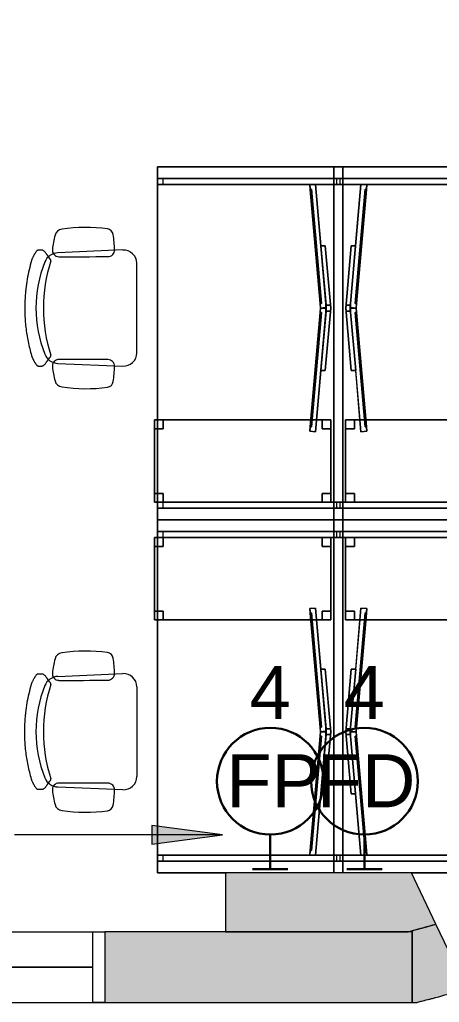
# Model space of a CAD drawing. Header units: inches. Extents: x 0 to 1536, y 72 to 1354.
# Drawn here: x 1355.5 to 1426.8, y 72 to 239 of the extents above; entities that cross this region are included whole.
import ezdxf

# ---------------------------------------------------------------- set-up
doc = ezdxf.new("R2010")
doc.units = ezdxf.units.IN
doc.header["$MEASUREMENT"] = 0
for name, color, linetype, lineweight in [('1600 K ST 6th Floor-Clean-REVISED_dwg', 8, 'Continuous', 9), ('A-ANNO-KEYN', 231, 'Continuous', 9), ('A-ANNO-NOTE', 131, 'Continuous', 9), ('A-COLS', 52, 'Continuous', 13), ('A-Glaz-Exst', 7, 'Continuous', 9), ('A-WALL', 113, 'Continuous', 13), ('A-Wall-Exst', 7, 'Continuous', 9), ('A-WALL-PATT', 111, 'Continuous', 13), ('I-FURN', 30, 'Continuous', 9)]:
    doc.layers.add(name, color=color, linetype=linetype, lineweight=lineweight)
doc.styles.add('Swis721 Lt BT_2', font='swissl.ttf', dxfattribs={"height": 9})

# ---------------------------------------------------------------- blocks, each defined once
blk = doc.blocks.new('perimeter columns - perimeter columns-7228800-Level XX  POWER _ SIGNAL')
at = {"layer": 'A-COLS', "lineweight": 9}
h = blk.add_hatch(color=7, dxfattribs=at)
h.paths.add_polyline_path([(12, 84), (59, 84), (59, 94), (12, 94)], flags=0)
h.paths.add_polyline_path([(115, 84), (173, 84), (173, 94), (115, 94)], flags=0)
h.paths.add_polyline_path([(229, 84), (287, 84), (287, 94), (229, 94)], flags=0)
h.paths.add_polyline_path([(401, 84), (401, 94), (343, 94), (343, 84)], flags=0)
h.paths.add_polyline_path([(457, 84), (515, 84), (515, 94), (457, 94)], flags=0)
h.paths.add_polyline_path([(1184.95, 84), (1184.95, 94), (1159.95, 94), (1159.95, 84), (1179.07, 84)], flags=0)
h.paths.add_polyline_path([(1056.95, 84), (1079.95, 84), (1079.95, 94), (1056.95, 94)], flags=0)
h.paths.add_polyline_path([(1305.95, 84), (1305.95, 94), (1287.95, 94), (1287.95, 84), (1303.33, 84)], flags=0)
h.paths.add_polyline_path([(571, 84), (629, 84), (629, 94), (571, 94)], flags=0)
h.paths.add_polyline_path([(1390.51, 84), (1421.51, 84), (1426.24, 85.3), (1422.09, 94), (1390.51, 94)], flags=0)
h.paths.add_polyline_path([(953.33, 84), (953.95, 84), (953.95, 94), (931.95, 94), (931.95, 84), (941.03, 84)], flags=0)
h.paths.add_polyline_path([(685, 84), (743.95, 84), (743.95, 94), (685, 94), (685, 90.18)], flags=0)
h.paths.add_polyline_path([(838.95, 84), (838.95, 94), (819.95, 94), (819.95, 84), (832.82, 84)], flags=0)
h.paths.add_polyline_path([(1523.01, 178.61), (1524.2, 182.34), (1524.2, 206.47), (1515.95, 206.47), (1515.95, 182.29), (1519.44, 180.47)], flags=0)
h.paths.add_polyline_path([(1515.95, 318.22), (1524.2, 318.22), (1524.2, 348.22), (1515.95, 348.22), (1515.95, 345.4)], flags=0)
h.paths.add_polyline_path([(1524.2, 436.04), (1524.2, 456.04), (1515.95, 456.04), (1515.95, 436.04)], flags=0)
h.paths.add_polyline_path([(1524.2, 551.04), (1524.2, 569.54), (1515.95, 569.54), (1515.95, 551.04)], flags=0)
h.paths.add_polyline_path([(1524.2, 680.5), (1524.2, 704.5), (1515.95, 704.5), (1515.95, 680.5)], flags=0)
h.paths.add_polyline_path([(562.49, 696.5), (574.9, 696.5), (574.9, 704.5), (560.9, 704.5), (560.9, 769.75), (547.9, 769.75), (547.9, 696.5), (560.9, 696.5)], flags=0)
h.paths.add_polyline_path([(1287.27, 696.5), (1301.45, 696.5), (1301.45, 704.5), (1270.45, 704.5), (1270.45, 696.5), (1274.69, 696.5)], flags=0)
h.paths.add_polyline_path([(932.2, 696.5), (952.2, 696.5), (952.2, 704.5), (932.2, 704.5), (932.2, 698.78)], flags=0)
h.paths.add_polyline_path([(832.82, 696.5), (833.7, 696.5), (833.7, 704.5), (815.2, 704.5), (815.2, 696.5), (823.75, 696.5)], flags=0)
h.paths.add_polyline_path([(1410.45, 696.5), (1410.45, 704.5), (1385.45, 704.5), (1385.45, 696.5), (1410.4, 696.5)], flags=0)
h.paths.add_polyline_path([(739.8, 696.5), (739.8, 704.5), (722.81, 704.5), (722.81, 696.5)], flags=0)
h.paths.add_polyline_path([(1182.95, 696.5), (1182.95, 704.5), (1159.7, 704.5), (1159.7, 696.5), (1179.83, 696.5)], flags=0)
h.paths.add_polyline_path([(1075.7, 696.5), (1075.7, 704.5), (1049.7, 704.5), (1049.7, 696.5)], flags=0)
at = {"layer": 'A-COLS', "color": 8, "lineweight": 20}
for p, q in [((1422.09, 94), (1390.51, 94)), ((1390.51, 94), (1390.51, 84)), ((1426.24, 85.3), (1422.09, 94)), ((1390.51, 84), (1421.51, 84))]:
    blk.add_line(p, q, dxfattribs=at)
blk.add_arc((1385.34, 224.55), 145.13, 284.4307, 286.3662, dxfattribs=at)
blk = doc.blocks.new('WORKSTATION_DESK - WORKSTATION_DESK-V30-Level XX  POWER _ SIGNAL')
at = {"layer": 'I-FURN'}
for p, q in [((24, 12), (-36, 12)), ((-36, 12), (-36, 10.5)), ((-36, 10.5), (-36, 12)), ((-36, 12), (24, 12)), ((24, 12), (-36, 12)), ((-36, 12), (-36, 10.5)), ((-36, 10.5), (-36, 12)), ((-36, 12), (24, 12)), ((-34, 12), (-34, 11)), ((-34, 10.5), (-34, 12)), ((-34, 12), (-33, 12)), ((-33, 12), (-34, 12)), ((-33, 12), (-33, 10.5)), ((-33, 11), (-33, 12)), ((21, 12), (21, 11)), ((21, 10.5), (21, 12)), ((21, 12), (22, 12)), ((22, 12), (21, 12)), ((22, 12), (22, 10.5)), ((22, 11), (22, 12)), ((24, 12), (24, 10.5)), ((-36, 10.5), (24, 10.5)), ((24, 10.5), (-36, 10.5)), ((-36, 10.5), (-36, -19.5)), ((-36, -19.5), (-36, 10.5)), ((-34, 11), (-34, 10.5)), ((-33, 11), (-34, 11)), ((-33, 11), (-34, 11)), ((-34, 10.5), (-34, -18.5)), ((-34, -19.5), (-34, 10.5)), ((-33, 10.5), (-33, 11)), ((-33, 10.5), (-33, -19.5)), ((-33, -18.5), (-33, 10.5)), ((21, 11), (21, 10.5)), ((22, 11), (21, 11)), ((22, 11), (21, 11)), ((21, 10.5), (21, 7.39)), ((21, 7.39), (21, 10.5)), ((22, 10.5), (22, 11)), ((22, 10.5), (22, -19.5)), ((22, -18.5), (22, 10.5)), ((24, 10.5), (24, -7.89)), ((-31.5, 10), (-33, 10)), ((-33, 10), (-33, 8.5)), ((-33, 8.5), (-33, 10)), ((-33, 10), (-31.5, 10)), ((-19, 10), (-33, 10)), ((-33, 10), (-33, -19.5)), ((-33, -19.5), (-33, 10)), ((-33, 10), (-19, 10)), ((-33, 8.5), (-31.5, 8.5)), ((-31.5, 8.5), (-33, 8.5)), ((-31.5, 8.5), (-31.5, 10)), ((-31.5, 10), (-31.5, 8.5)), ((-0.09, 9.22), (-21.01, 7.39)), ((-19, 10), (-20.5, 10)), ((-20.5, 10), (-20.5, 8.5)), ((-20.5, 8.5), (-20.5, 10)), ((-20.5, 10), (-19, 10)), ((-20.5, 8.5), (-19, 8.5)), ((-19, 8.5), (-20.5, 8.5)), ((-20.19, 6.7), (-0.77, 8.4)), ((-0.77, 8.4), (-20.19, 6.7)), ((-19, 8.5), (-19, 10)), ((-19, 10), (-19, 8.5)), ((-19, 7.56), (-19, 10)), ((-19, 10), (-19, 7.56)), ((0, 9.98), (-10.61, 9.05)), ((-10.61, 9.05), (0, 9.98)), ((-10.61, 8.29), (-0.09, 9.22)), ((-0.09, 9.22), (-10.61, 8.29)), ((-10.61, 8.29), (-0.5, 9.18)), ((-10.61, 9.05), (-10.61, 8.29)), ((-10.61, 8.29), (-10.61, 9.05)), ((-0.75, 8.15), (-0.77, 8.4)), ((-0.75, 8.15), (-0.77, 8.4)), ((0, 9.98), (-0.5, 9.93)), ((-0.5, 9.93), (0, 9.98)), ((-0.5, 9.93), (-0.5, 9.21)), ((-0.5, 9.21), (-0.5, 9.93)), ((-0.5, 9.16), (-0.08, 9.16)), ((-0.08, 9.16), (-0.5, 9.16)), ((-0.49, 9.18), (-0.09, 9.22)), ((0, 8.22), (-0.09, 9.22)), ((-0.09, 9.22), (-0.08, 9.16)), ((-0.09, 9.22), (0.09, 9.22)), ((0.09, 9.22), (-0.09, 9.22)), ((-0.08, 9.16), (0, 8.22)), ((-0.08, 9.16), (0.08, 9.16)), ((0.08, 9.16), (-0.08, 9.16)), ((0.5, 9.93), (0, 9.98)), ((0, 9.98), (0.5, 9.93)), ((10.55, 9.05), (0, 9.98)), ((0, 9.98), (10.55, 9.05)), ((0.09, 9.22), (0, 8.22)), ((0, 8.22), (0.08, 9.16)), ((0.08, 9.16), (0.09, 9.22)), ((0.08, 9.16), (0.5, 9.16)), ((0.5, 9.16), (0.08, 9.16)), ((21.01, 7.39), (0.09, 9.22)), ((0.09, 9.22), (0.49, 9.18)), ((0.09, 9.22), (10.55, 8.3)), ((10.55, 8.3), (0.09, 9.22)), ((0.5, 9.21), (0.5, 9.93)), ((0.5, 9.93), (0.5, 9.21)), ((0.5, 9.18), (10.55, 8.3)), ((0.77, 8.4), (0.75, 8.15)), ((0.75, 8.15), (0.77, 8.4)), ((0.77, 8.4), (20.19, 6.7)), ((20.19, 6.7), (0.77, 8.4)), ((10.55, 8.3), (10.55, 9.05)), ((10.55, 9.05), (10.55, 8.3)), ((-21.01, 7.39), (-10.61, 8.29)), ((-21.01, 7.39), (-20.92, 6.39)), ((-20.92, 6.39), (-21.01, 7.39)), ((-20.92, 6.39), (0, 8.22)), ((-20.19, 6.7), (-20.17, 6.45)), ((-20.17, 6.45), (-20.19, 6.7)), ((-0.75, 8.15), (-20.17, 6.45)), ((-20.17, 6.45), (-0.75, 8.15)), ((-0.75, 8.15), (-20.17, 6.45)), ((-19, 6.81), (-19, 7.56)), ((-19, 7.56), (-19, 6.81)), ((-19, 6.56), (-19, 6.81)), ((-19, 6.81), (-19, 6.56)), ((0, 8.22), (-0.75, 8.15)), ((0, 8.22), (20.92, 6.39)), ((0.75, 8.15), (0, 8.22)), ((20.17, 6.45), (0.75, 8.15)), ((0.75, 8.15), (20.17, 6.45)), ((20.17, 6.45), (0.75, 8.15)), ((10.55, 8.3), (21.01, 7.39)), ((20.17, 6.45), (20.19, 6.7)), ((20.17, 6.45), (20.19, 6.7)), ((20.92, 6.39), (21.01, 7.39)), ((21.01, 7.39), (20.92, 6.39)), ((21, 7.39), (21, 7.3)), ((21, 7.3), (21, 7.39)), ((21, 7.3), (21, -18.5)), ((21, -19.5), (21, 7.3)), ((-20.17, 6.45), (-20.92, 6.39)), ((-19, -19.5), (-19, 6.56)), ((-19, 6.56), (-19, -19.5)), ((20.92, 6.39), (20.17, 6.45)), ((24, -19.5), (24, -7.89)), ((24, -7.89), (24, -19.5)), ((-36, -19.5), (24, -19.5)), ((24, -19.5), (-36, -19.5)), ((-34, -18.5), (-34, -19.5)), ((-33, -18.5), (-34, -18.5)), ((-33, -18.5), (-34, -18.5)), ((-33, -19.5), (-34, -19.5)), ((-33, -19.5), (-34, -19.5)), ((-31.5, -18.5), (-33, -18.5)), ((-33, -18.5), (-33, -19.5)), ((-33, -19.5), (-33, -18.5)), ((-33, -18.5), (-31.5, -18.5)), ((-33, -19.5), (-33, -18.5)), ((-33, -19.5), (-33, -20)), ((-33, -20), (-33, -19.5)), ((-33, -19.5), (-33, -20)), ((-33, -20), (-33, -19.5)), ((-33, -20), (-31.5, -20)), ((-31.5, -20), (-33, -20)), ((-33, -20), (-19, -20)), ((-19, -20), (-33, -20)), ((-31.5, -19.5), (-31.5, -18.5)), ((-31.5, -18.5), (-31.5, -19.5)), ((-31.5, -20), (-31.5, -19.5)), ((-31.5, -19.5), (-31.5, -20)), ((-19, -18.5), (-20.5, -18.5)), ((-20.5, -18.5), (-20.5, -19.5)), ((-20.5, -19.5), (-20.5, -18.5)), ((-20.5, -18.5), (-19, -18.5)), ((-20.5, -19.5), (-20.5, -20)), ((-20.5, -20), (-20.5, -19.5)), ((-20.5, -20), (-19, -20)), ((-19, -20), (-20.5, -20)), ((-19, -19.5), (-19, -18.5)), ((-19, -18.5), (-19, -19.5)), ((-19, -20), (-19, -19.5)), ((-19, -19.5), (-19, -20)), ((-19, -20), (-19, -19.5)), ((-19, -19.5), (-19, -20)), ((21, -18.5), (21, -19.5)), ((22, -18.5), (21, -18.5)), ((22, -18.5), (21, -18.5)), ((22, -19.5), (21, -19.5)), ((22, -19.5), (21, -19.5)), ((22, -19.5), (22, -18.5)), ((-7.62, -23), (7.62, -23)), ((-9.4, -36.4), (-9.87, -25.35)), ((9.87, -25.35), (9.4, -36.4)), ((-9.85, -39.71), (-9.85, -39.13)), ((9.85, -39.13), (9.85, -39.71))]:
    blk.add_line(p, q, dxfattribs=at)
for centre, radius, start, end in [((-7.62, -25.25), 2.25, 90, 182.442), ((7.62, -25.25), 2.25, 357.558, 90), ((13.66, -31.65), 27.36, 172.2456, 188.6324), ((-12.33, -28.11), 1.13, 98.6969, 172.2456), ((-9.46, -46.89), 20.13, 91.2835, 98.6969), ((-9.88, -27.9), 1.12, 0.7129, 91.2835), ((-515.68, -34.19), 506.96, 359.7698, 0.7129), ((515.68, -34.19), 506.96, 179.2871, 180.2302), ((9.88, -27.9), 1.13, 88.7165, 179.2871), ((9.46, -46.89), 20.13, 81.3031, 88.7165), ((12.33, -28.11), 1.12, 7.7544, 81.3031), ((-13.66, -31.65), 27.36, 351.3676, 7.7544), ((-12.03, -35.55), 1.38, 188.6324, 255.2647), ((-9.85, -36.22), 1.12, 263.0262, 359.7698), ((-6.9, -36.3), 2.5, 182.442, 248.0907), ((6.9, -36.3), 2.5, 291.9093, 357.558), ((9.85, -36.22), 1.12, 180.2302, 276.9738), ((12.03, -35.55), 1.38, 284.7353, 351.3676), ((-7.8, -19.48), 17.99, 255.2647, 263.0262), ((-4.37, -43.71), 7.18, 122.9626, 129.7914), ((-8.07, -38), 0.385, 79.2553, 122.9626), ((0, -11.84), 27, 252.7647, 287.2353), ((8.07, -38), 0.385, 57.0374, 100.7446), ((4.37, -43.71), 7.18, 50.2086, 57.0374), ((7.8, -19.48), 17.99, 276.9738, 284.7353), ((0, -19.13), 21, 248.0907, 291.9093)]:
    blk.add_arc(centre, radius, start, end, dxfattribs=at)
for points in [[(-9.85, -39.13), (-9.85, -39.08), (-9.83, -38.98), (-9.74, -38.82), (-9.61, -38.67), (-9.44, -38.51), (-9.29, -38.41), (-9.2, -38.36)], [(-9.2, -38.36), (-9.16, -38.33), (-9.08, -38.28), (-9.01, -38.22), (-8.97, -38.19)], [(8.97, -38.19), (9.01, -38.22), (9.08, -38.28), (9.16, -38.33), (9.2, -38.36)], [(9.2, -38.36), (9.29, -38.41), (9.44, -38.51), (9.61, -38.67), (9.74, -38.82), (9.83, -38.98), (9.85, -39.08), (9.85, -39.13)], [(-9.77, -39.95), (-9.78, -39.93), (-9.81, -39.87), (-9.84, -39.79), (-9.85, -39.74), (-9.85, -39.71)], [(-9.66, -40.05), (-9.67, -40.04), (-9.7, -40.02), (-9.73, -39.99), (-9.75, -39.97), (-9.76, -39.96), (-9.77, -39.95)], [(9.77, -39.95), (9.76, -39.96), (9.75, -39.97), (9.73, -39.99), (9.7, -40.02), (9.67, -40.04), (9.66, -40.05)], [(9.85, -39.71), (9.85, -39.74), (9.84, -39.79), (9.81, -39.87), (9.78, -39.93), (9.77, -39.95)]]:
    blk.add_open_spline(points, degree=3, dxfattribs=at)
for points, knots in [([(-8.08, -40.88), (-8.2, -40.84), (-8.37, -40.78), (-8.59, -40.69), (-8.75, -40.61), (-8.9, -40.53), (-9.04, -40.45), (-9.17, -40.37), (-9.27, -40.31), (-9.35, -40.26), (-9.42, -40.21), (-9.54, -40.13), (-9.62, -40.08), (-9.66, -40.05)], [-1, -1, -1, -1, -0.833333, -0.75, -0.666667, -0.583333, -0.5, -0.416667, -0.333333, -0.291667, -0.25, -0.166667, 0, 0, 0, 0]), ([(9.66, -40.05), (9.62, -40.08), (9.54, -40.13), (9.42, -40.21), (9.35, -40.26), (9.27, -40.31), (9.17, -40.37), (9.04, -40.45), (8.9, -40.53), (8.75, -40.61), (8.59, -40.69), (8.37, -40.78), (8.2, -40.84), (8.08, -40.88)], [-1, -1, -1, -1, -0.833333, -0.75, -0.708333, -0.666667, -0.583333, -0.5, -0.416667, -0.333333, -0.25, -0.166667, 0, 0, 0, 0]), ([(8.08, -40.88), (7.29, -41.11), (6.09, -41.4), (4.49, -41.69), (3.27, -41.86), (2.04, -41.97), (0.82, -42.03), (-0.41, -42.04), (-1.5, -42), (-2.45, -41.93), (-3.54, -41.82), (-4.89, -41.63), (-6.49, -41.31), (-7.55, -41.03), (-8.08, -40.88)], [-1, -1, -1, -1, -0.85, -0.775, -0.7, -0.625, -0.55, -0.475, -0.4, -0.35, -0.3, -0.2, -0.1, 0, 0, 0, 0])]:
    blk.add_open_spline(points, degree=3, knots=knots, dxfattribs=at)
blk = doc.blocks.new('WORKSTATION_DESK - WORKSTATION_DESK-V21-Level XX  POWER _ SIGNAL')
at = {"layer": 'I-FURN'}
for p, q in [((-9.85, 39.71), (-9.85, 39.13)), ((9.85, 39.13), (9.85, 39.71)), ((-9.4, 36.4), (-9.87, 25.35)), ((9.87, 25.35), (9.4, 36.4)), ((-7.62, 23), (7.62, 23)), ((24, 19.5), (-36, 19.5)), ((-36, 19.5), (-36, -10.5)), ((-36, -10.5), (-36, 19.5)), ((-36, 19.5), (24, 19.5)), ((-34, -10.5), (-34, 19.5)), ((-34, 19.5), (-34, 18.5)), ((-34, 19.5), (-33, 19.5)), ((-34, 19.5), (-33, 19.5)), ((-34, 18.5), (-34, -10.5)), ((-34, 18.5), (-33, 18.5)), ((-34, 18.5), (-33, 18.5)), ((-33, 20), (-33, 19.5)), ((-31.5, 20), (-33, 20)), ((-33, 20), (-31.5, 20)), ((-33, 19.5), (-33, 20)), ((-33, 20), (-33, 19.5)), ((-19, 20), (-33, 20)), ((-33, 20), (-19, 20)), ((-33, 19.5), (-33, 20)), ((-33, 19.5), (-33, 18.5)), ((-33, 18.5), (-33, 19.5)), ((-33, 19.5), (-33, -10)), ((-33, -10), (-33, 19.5)), ((-33, 18.5), (-33, 19.5)), ((-33, 19.5), (-33, -10.5)), ((-33, 18.5), (-31.5, 18.5)), ((-31.5, 18.5), (-33, 18.5)), ((-33, -10.5), (-33, 18.5)), ((-31.5, 19.5), (-31.5, 20)), ((-31.5, 20), (-31.5, 19.5)), ((-31.5, 18.5), (-31.5, 19.5)), ((-31.5, 19.5), (-31.5, 18.5)), ((-20.5, 20), (-20.5, 19.5)), ((-19, 20), (-20.5, 20)), ((-20.5, 20), (-19, 20)), ((-20.5, 19.5), (-20.5, 20)), ((-20.5, 19.5), (-20.5, 18.5)), ((-20.5, 18.5), (-20.5, 19.5)), ((-20.5, 18.5), (-19, 18.5)), ((-19, 18.5), (-20.5, 18.5)), ((-19, 19.5), (-19, 20)), ((-19, 20), (-19, 19.5)), ((-19, 19.5), (-19, 20)), ((-19, 20), (-19, 19.5)), ((-19, 18.5), (-19, 19.5)), ((-19, 19.5), (-19, 18.5)), ((-19, -6.56), (-19, 19.5)), ((-19, 19.5), (-19, -6.56)), ((21, -7.3), (21, 19.5)), ((21, 19.5), (21, 18.5)), ((21, 19.5), (22, 19.5)), ((21, 19.5), (22, 19.5)), ((21, 18.5), (21, -7.3)), ((21, 18.5), (22, 18.5)), ((21, 18.5), (22, 18.5)), ((22, 18.5), (22, 19.5)), ((22, 19.5), (22, -10.5)), ((22, -10.5), (22, 18.5)), ((24, -10.5), (24, 19.5)), ((24, 19.5), (24, -10.5)), ((-20.92, -6.39), (-21.01, -7.39)), ((-21.01, -7.39), (-20.92, -6.39)), ((0, -8.22), (-20.92, -6.39)), ((-20.92, -6.39), (-20.17, -6.45)), ((-20.17, -6.45), (-20.19, -6.7)), ((-20.19, -6.7), (-20.17, -6.45)), ((-20.17, -6.45), (-0.75, -8.15)), ((-20.17, -6.45), (-0.75, -8.15)), ((-0.75, -8.15), (-20.17, -6.45)), ((-19, -6.81), (-19, -6.56)), ((-19, -6.56), (-19, -6.81)), ((20.92, -6.39), (0, -8.22)), ((0.75, -8.15), (20.17, -6.45)), ((0.75, -8.15), (20.17, -6.45)), ((20.17, -6.45), (0.75, -8.15)), ((20.17, -6.45), (20.92, -6.39)), ((20.19, -6.7), (20.17, -6.45)), ((20.19, -6.7), (20.17, -6.45)), ((21.01, -7.39), (20.92, -6.39)), ((20.92, -6.39), (21.01, -7.39)), ((-21.01, -7.39), (-0.09, -9.22)), ((-10.61, -8.29), (-21.01, -7.39)), ((-20.19, -6.7), (-0.77, -8.4)), ((-0.77, -8.4), (-20.19, -6.7)), ((-19, -7.56), (-19, -6.81)), ((-19, -6.81), (-19, -7.56)), ((-19, -10), (-19, -7.56)), ((-19, -7.56), (-19, -10)), ((-0.5, -9.18), (-10.61, -8.29)), ((-0.09, -9.22), (-10.61, -8.29)), ((-10.61, -8.29), (-10.61, -9.05)), ((-10.61, -9.05), (-10.61, -8.29)), ((-10.61, -8.29), (-0.09, -9.22)), ((-0.77, -8.4), (-0.75, -8.15)), ((-0.77, -8.4), (-0.75, -8.15)), ((-0.75, -8.15), (0, -8.22)), ((-0.09, -9.22), (0, -8.22)), ((0, -8.22), (-0.08, -9.16)), ((0, -8.22), (0.75, -8.15)), ((0, -8.22), (0.09, -9.22)), ((0.08, -9.16), (0, -8.22)), ((0.09, -9.22), (21.01, -7.39)), ((10.55, -8.3), (0.09, -9.22)), ((0.09, -9.22), (10.55, -8.3)), ((10.55, -8.3), (0.5, -9.18)), ((0.75, -8.15), (0.77, -8.4)), ((0.77, -8.4), (0.75, -8.15)), ((0.77, -8.4), (20.19, -6.7)), ((20.19, -6.7), (0.77, -8.4)), ((21.01, -7.39), (10.55, -8.3)), ((10.55, -9.05), (10.55, -8.3)), ((10.55, -8.3), (10.55, -9.05)), ((21, -7.39), (21, -7.3)), ((21, -7.3), (21, -7.39)), ((21, -10.5), (21, -7.39)), ((21, -7.39), (21, -10.5)), ((-33, -8.5), (-33, -10)), ((-31.5, -8.5), (-33, -8.5)), ((-33, -8.5), (-31.5, -8.5)), ((-33, -10), (-33, -8.5)), ((-33, -10), (-31.5, -10)), ((-31.5, -10), (-33, -10)), ((-33, -10), (-19, -10)), ((-19, -10), (-33, -10)), ((-31.5, -10), (-31.5, -8.5)), ((-31.5, -8.5), (-31.5, -10)), ((-20.5, -8.5), (-20.5, -10)), ((-19, -8.5), (-20.5, -8.5)), ((-20.5, -8.5), (-19, -8.5)), ((-20.5, -10), (-20.5, -8.5)), ((-20.5, -10), (-19, -10)), ((-19, -10), (-20.5, -10)), ((-19, -10), (-19, -8.5)), ((-19, -8.5), (-19, -10)), ((-10.61, -9.05), (0, -9.98)), ((0, -9.98), (-10.61, -9.05)), ((-0.08, -9.16), (-0.5, -9.16)), ((-0.5, -9.16), (-0.08, -9.16)), ((-0.5, -9.21), (-0.5, -9.93)), ((-0.5, -9.93), (-0.5, -9.21)), ((-0.5, -9.93), (0, -9.98)), ((0, -9.98), (-0.5, -9.93)), ((-0.09, -9.22), (-0.49, -9.18)), ((-0.08, -9.16), (-0.09, -9.22)), ((0.09, -9.22), (-0.09, -9.22)), ((-0.09, -9.22), (0.09, -9.22)), ((0.08, -9.16), (-0.08, -9.16)), ((-0.08, -9.16), (0.08, -9.16)), ((0, -9.98), (10.55, -9.05)), ((10.55, -9.05), (0, -9.98)), ((0, -9.98), (0.5, -9.93)), ((0.5, -9.93), (0, -9.98)), ((0.09, -9.22), (0.08, -9.16)), ((0.5, -9.16), (0.08, -9.16)), ((0.08, -9.16), (0.5, -9.16)), ((0.49, -9.18), (0.09, -9.22)), ((0.5, -9.93), (0.5, -9.21)), ((0.5, -9.21), (0.5, -9.93)), ((24, -10.5), (-36, -10.5)), ((-36, -10.5), (-36, -12)), ((-36, -12), (-36, -10.5)), ((-36, -10.5), (24, -10.5)), ((-36, -10.5), (-36, -12)), ((-36, -12), (-36, -10.5)), ((-34, -12), (-34, -10.5)), ((-34, -10.5), (-34, -11)), ((-34, -11), (-34, -12)), ((-34, -11), (-33, -11)), ((-34, -11), (-33, -11)), ((-33, -11), (-33, -10.5)), ((-33, -10.5), (-33, -12)), ((-33, -12), (-33, -11)), ((21, -12), (21, -10.5)), ((21, -10.5), (21, -11)), ((21, -11), (21, -12)), ((21, -11), (22, -11)), ((21, -11), (22, -11)), ((22, -11), (22, -10.5)), ((22, -10.5), (22, -12)), ((22, -12), (22, -11)), ((24, -12), (24, -10.5)), ((24, -10.5), (24, -12)), ((24, -12), (24, -10.5)), ((24, -10.5), (24, -12)), ((-36, -12), (24, -12)), ((24, -12), (-36, -12)), ((-36, -12), (24, -12)), ((24, -12), (-36, -12)), ((-33, -12), (-34, -12)), ((-34, -12), (-33, -12)), ((22, -12), (21, -12)), ((21, -12), (22, -12))]:
    blk.add_line(p, q, dxfattribs=at)
for centre, radius, start, end in [((0, 19.13), 21, 68.0907, 111.9093), ((-6.9, 36.3), 2.5, 111.9093, 177.558), ((0, 11.84), 27, 72.7647, 107.2353), ((6.9, 36.3), 2.5, 2.442, 68.0907), ((-12.03, 35.55), 1.38, 104.7353, 171.3676), ((-7.8, 19.48), 17.99, 96.9738, 104.7353), ((-9.85, 36.22), 1.12, 0.2302, 96.9738), ((-4.37, 43.71), 7.18, 230.2086, 237.0374), ((-8.07, 38), 0.385, 237.0374, 280.7447), ((8.07, 38), 0.385, 259.2554, 302.9626), ((4.37, 43.71), 7.18, 302.9626, 309.7914), ((9.85, 36.22), 1.12, 83.0262, 179.7698), ((7.8, 19.48), 17.99, 75.2647, 83.0262), ((12.03, 35.55), 1.38, 8.6324, 75.2647), ((13.66, 31.65), 27.36, 171.3676, 187.7544), ((-515.68, 34.19), 506.96, 359.2871, 0.2302), ((515.68, 34.19), 506.96, 179.7698, 180.7129), ((-13.66, 31.65), 27.36, 352.2456, 8.6324), ((-12.33, 28.11), 1.13, 187.7544, 261.3031), ((-9.46, 46.89), 20.13, 261.3031, 268.7165), ((-9.88, 27.9), 1.12, 268.7165, 359.2871), ((9.88, 27.9), 1.13, 180.7129, 271.2835), ((9.46, 46.89), 20.13, 271.2835, 278.6969), ((12.33, 28.11), 1.12, 278.6969, 352.2456), ((-7.62, 25.25), 2.25, 177.558, 270), ((7.62, 25.25), 2.25, 270, 2.442)]:
    blk.add_arc(centre, radius, start, end, dxfattribs=at)
for points, knots in [([(8.08, 40.88), (7.55, 41.03), (6.49, 41.31), (4.89, 41.63), (3.54, 41.82), (2.45, 41.93), (1.5, 42), (0.41, 42.04), (-0.82, 42.03), (-2.04, 41.97), (-3.27, 41.86), (-4.49, 41.69), (-6.09, 41.4), (-7.29, 41.11), (-8.08, 40.88)], [0, 0, 0, 0, 0.1, 0.2, 0.3, 0.35, 0.4, 0.475, 0.55, 0.625, 0.7, 0.775, 0.85, 1, 1, 1, 1]), ([(-8.08, 40.88), (-8.2, 40.84), (-8.37, 40.78), (-8.59, 40.69), (-8.75, 40.61), (-8.9, 40.53), (-9.04, 40.45), (-9.17, 40.37), (-9.27, 40.31), (-9.35, 40.26), (-9.42, 40.21), (-9.54, 40.13), (-9.62, 40.08), (-9.66, 40.05)], [0, 0, 0, 0, 0.166667, 0.25, 0.333333, 0.416667, 0.5, 0.583333, 0.666667, 0.708333, 0.75, 0.833333, 1, 1, 1, 1]), ([(9.66, 40.05), (9.62, 40.08), (9.54, 40.13), (9.42, 40.21), (9.35, 40.26), (9.27, 40.31), (9.17, 40.37), (9.04, 40.45), (8.9, 40.53), (8.75, 40.61), (8.59, 40.69), (8.37, 40.78), (8.2, 40.84), (8.08, 40.88)], [0, 0, 0, 0, 0.166667, 0.25, 0.291667, 0.333333, 0.416667, 0.5, 0.583333, 0.666667, 0.75, 0.833333, 1, 1, 1, 1])]:
    blk.add_open_spline(points, degree=3, knots=knots, dxfattribs=at)
for points in [[(-9.77, 39.95), (-9.78, 39.93), (-9.81, 39.87), (-9.84, 39.79), (-9.85, 39.74), (-9.85, 39.71)], [(-9.85, 39.13), (-9.85, 39.08), (-9.83, 38.98), (-9.74, 38.82), (-9.61, 38.67), (-9.44, 38.51), (-9.29, 38.41), (-9.2, 38.36)], [(-9.66, 40.05), (-9.67, 40.04), (-9.7, 40.02), (-9.73, 39.99), (-9.75, 39.97), (-9.76, 39.96), (-9.77, 39.95)], [(9.2, 38.36), (9.29, 38.41), (9.44, 38.51), (9.61, 38.67), (9.74, 38.82), (9.83, 38.98), (9.85, 39.08), (9.85, 39.13)], [(9.77, 39.95), (9.76, 39.96), (9.75, 39.97), (9.73, 39.99), (9.7, 40.02), (9.67, 40.04), (9.66, 40.05)], [(9.85, 39.71), (9.85, 39.74), (9.84, 39.79), (9.81, 39.87), (9.78, 39.93), (9.77, 39.95)], [(-9.2, 38.36), (-9.16, 38.33), (-9.08, 38.28), (-9.01, 38.22), (-8.97, 38.19)], [(8.97, 38.19), (9.01, 38.22), (9.08, 38.28), (9.16, 38.33), (9.2, 38.36)]]:
    blk.add_open_spline(points, degree=3, dxfattribs=at)
blk = doc.blocks.new('WORKSTATION_DESK - WORKSTATION_DESK-V20-Level XX  POWER _ SIGNAL')
at = {"layer": 'I-FURN'}
for p, q in [((24, 12), (-36, 12)), ((-36, 12), (-36, 10.5)), ((-36, 10.5), (-36, 12)), ((-36, 12), (24, 12)), ((24, 12), (-36, 12)), ((-36, 12), (-36, 10.5)), ((-36, 10.5), (-36, 12)), ((-36, 12), (24, 12)), ((-34, 12), (-34, 11)), ((-34, 10.5), (-34, 12)), ((-34, 12), (-33, 12)), ((-33, 12), (-34, 12)), ((-33, 12), (-33, 10.5)), ((-33, 11), (-33, 12)), ((21, 12), (21, 11)), ((21, 10.5), (21, 12)), ((21, 12), (22, 12)), ((22, 12), (21, 12)), ((22, 12), (22, 10.5)), ((22, 11), (22, 12)), ((24, 10.5), (24, 12)), ((24, 12), (24, 10.5)), ((24, 10.5), (24, 12)), ((24, 12), (24, 10.5)), ((-36, 10.5), (24, 10.5)), ((24, 10.5), (-36, 10.5)), ((-36, 10.5), (-36, -19.5)), ((-36, -19.5), (-36, 10.5)), ((-34, 11), (-34, 10.5)), ((-33, 11), (-34, 11)), ((-33, 11), (-34, 11)), ((-34, 10.5), (-34, -18.5)), ((-34, -19.5), (-34, 10.5)), ((-33, 10.5), (-33, 11)), ((-33, 10.5), (-33, -19.5)), ((-33, -18.5), (-33, 10.5)), ((21, 11), (21, 10.5)), ((22, 11), (21, 11)), ((22, 11), (21, 11)), ((21, 10.5), (21, 7.39)), ((21, 7.39), (21, 10.5)), ((22, 10.5), (22, 11)), ((22, 10.5), (22, -19.5)), ((22, -18.5), (22, 10.5)), ((24, -19.5), (24, 10.5)), ((24, 10.5), (24, -19.5)), ((-31.5, 10), (-33, 10)), ((-33, 10), (-33, 8.5)), ((-33, 8.5), (-33, 10)), ((-33, 10), (-31.5, 10)), ((-19, 10), (-33, 10)), ((-33, 10), (-33, -19.5)), ((-33, -19.5), (-33, 10)), ((-33, 10), (-19, 10)), ((-33, 8.5), (-31.5, 8.5)), ((-31.5, 8.5), (-33, 8.5)), ((-31.5, 8.5), (-31.5, 10)), ((-31.5, 10), (-31.5, 8.5)), ((-0.09, 9.22), (-21.01, 7.39)), ((-19, 10), (-20.5, 10)), ((-20.5, 10), (-20.5, 8.5)), ((-20.5, 8.5), (-20.5, 10)), ((-20.5, 10), (-19, 10)), ((-20.5, 8.5), (-19, 8.5)), ((-19, 8.5), (-20.5, 8.5)), ((-20.19, 6.7), (-0.77, 8.4)), ((-0.77, 8.4), (-20.19, 6.7)), ((-19, 8.5), (-19, 10)), ((-19, 10), (-19, 8.5)), ((-19, 7.56), (-19, 10)), ((-19, 10), (-19, 7.56)), ((0, 9.98), (-10.61, 9.05)), ((-10.61, 9.05), (0, 9.98)), ((-10.61, 8.29), (-0.09, 9.22)), ((-0.09, 9.22), (-10.61, 8.29)), ((-10.61, 8.29), (-0.5, 9.18)), ((-10.61, 9.05), (-10.61, 8.29)), ((-10.61, 8.29), (-10.61, 9.05)), ((-0.75, 8.15), (-0.77, 8.4)), ((-0.75, 8.15), (-0.77, 8.4)), ((0, 9.98), (-0.5, 9.93)), ((-0.5, 9.93), (0, 9.98)), ((-0.5, 9.93), (-0.5, 9.21)), ((-0.5, 9.21), (-0.5, 9.93)), ((-0.5, 9.16), (-0.08, 9.16)), ((-0.08, 9.16), (-0.5, 9.16)), ((-0.49, 9.18), (-0.09, 9.22)), ((0, 8.22), (-0.09, 9.22)), ((-0.09, 9.22), (-0.08, 9.16)), ((-0.09, 9.22), (0.09, 9.22)), ((0.09, 9.22), (-0.09, 9.22)), ((-0.08, 9.16), (0, 8.22)), ((-0.08, 9.16), (0.08, 9.16)), ((0.08, 9.16), (-0.08, 9.16)), ((0.5, 9.93), (0, 9.98)), ((0, 9.98), (0.5, 9.93)), ((10.55, 9.05), (0, 9.98)), ((0, 9.98), (10.55, 9.05)), ((0.09, 9.22), (0, 8.22)), ((0, 8.22), (0.08, 9.16)), ((0.08, 9.16), (0.09, 9.22)), ((0.08, 9.16), (0.5, 9.16)), ((0.5, 9.16), (0.08, 9.16)), ((21.01, 7.39), (0.09, 9.22)), ((0.09, 9.22), (0.49, 9.18)), ((0.09, 9.22), (10.55, 8.3)), ((10.55, 8.3), (0.09, 9.22)), ((0.5, 9.21), (0.5, 9.93)), ((0.5, 9.93), (0.5, 9.21)), ((0.5, 9.18), (10.55, 8.3)), ((0.77, 8.4), (0.75, 8.15)), ((0.75, 8.15), (0.77, 8.4)), ((0.77, 8.4), (20.19, 6.7)), ((20.19, 6.7), (0.77, 8.4)), ((10.55, 8.3), (10.55, 9.05)), ((10.55, 9.05), (10.55, 8.3)), ((-21.01, 7.39), (-10.61, 8.29)), ((-21.01, 7.39), (-20.92, 6.39)), ((-20.92, 6.39), (-21.01, 7.39)), ((-20.92, 6.39), (0, 8.22)), ((-20.19, 6.7), (-20.17, 6.45)), ((-20.17, 6.45), (-20.19, 6.7)), ((-0.75, 8.15), (-20.17, 6.45)), ((-20.17, 6.45), (-0.75, 8.15)), ((-0.75, 8.15), (-20.17, 6.45)), ((-19, 6.81), (-19, 7.56)), ((-19, 7.56), (-19, 6.81)), ((-19, 6.56), (-19, 6.81)), ((-19, 6.81), (-19, 6.56)), ((0, 8.22), (-0.75, 8.15)), ((0, 8.22), (20.92, 6.39)), ((0.75, 8.15), (0, 8.22)), ((20.17, 6.45), (0.75, 8.15)), ((0.75, 8.15), (20.17, 6.45)), ((20.17, 6.45), (0.75, 8.15)), ((10.55, 8.3), (21.01, 7.39)), ((20.17, 6.45), (20.19, 6.7)), ((20.17, 6.45), (20.19, 6.7)), ((20.92, 6.39), (21.01, 7.39)), ((21.01, 7.39), (20.92, 6.39)), ((21, 7.39), (21, 7.3)), ((21, 7.3), (21, 7.39)), ((21, 7.3), (21, -18.5)), ((21, -19.5), (21, 7.3)), ((-20.17, 6.45), (-20.92, 6.39)), ((-19, -19.5), (-19, 6.56)), ((-19, 6.56), (-19, -19.5)), ((20.92, 6.39), (20.17, 6.45)), ((-36, -19.5), (24, -19.5)), ((24, -19.5), (-36, -19.5)), ((-34, -18.5), (-34, -19.5)), ((-33, -18.5), (-34, -18.5)), ((-33, -18.5), (-34, -18.5)), ((-33, -19.5), (-34, -19.5)), ((-33, -19.5), (-34, -19.5)), ((-31.5, -18.5), (-33, -18.5)), ((-33, -18.5), (-33, -19.5)), ((-33, -19.5), (-33, -18.5)), ((-33, -18.5), (-31.5, -18.5)), ((-33, -19.5), (-33, -18.5)), ((-33, -19.5), (-33, -20)), ((-33, -20), (-33, -19.5)), ((-33, -19.5), (-33, -20)), ((-33, -20), (-33, -19.5)), ((-33, -20), (-31.5, -20)), ((-31.5, -20), (-33, -20)), ((-33, -20), (-19, -20)), ((-19, -20), (-33, -20)), ((-31.5, -19.5), (-31.5, -18.5)), ((-31.5, -18.5), (-31.5, -19.5)), ((-31.5, -20), (-31.5, -19.5)), ((-31.5, -19.5), (-31.5, -20)), ((-19, -18.5), (-20.5, -18.5)), ((-20.5, -18.5), (-20.5, -19.5)), ((-20.5, -19.5), (-20.5, -18.5)), ((-20.5, -18.5), (-19, -18.5)), ((-20.5, -19.5), (-20.5, -20)), ((-20.5, -20), (-20.5, -19.5)), ((-20.5, -20), (-19, -20)), ((-19, -20), (-20.5, -20)), ((-19, -19.5), (-19, -18.5)), ((-19, -18.5), (-19, -19.5)), ((-19, -20), (-19, -19.5)), ((-19, -19.5), (-19, -20)), ((-19, -20), (-19, -19.5)), ((-19, -19.5), (-19, -20)), ((21, -18.5), (21, -19.5)), ((22, -18.5), (21, -18.5)), ((22, -18.5), (21, -18.5)), ((22, -19.5), (21, -19.5)), ((22, -19.5), (21, -19.5)), ((22, -19.5), (22, -18.5)), ((-7.62, -23), (7.62, -23)), ((-9.4, -36.4), (-9.87, -25.35)), ((9.87, -25.35), (9.4, -36.4)), ((-9.85, -39.71), (-9.85, -39.13)), ((9.85, -39.13), (9.85, -39.71))]:
    blk.add_line(p, q, dxfattribs=at)
for centre, radius, start, end in [((-7.62, -25.25), 2.25, 90, 182.442), ((7.62, -25.25), 2.25, 357.558, 90), ((13.66, -31.65), 27.36, 172.2456, 188.6324), ((-12.33, -28.11), 1.13, 98.6969, 172.2456), ((-9.46, -46.89), 20.13, 91.2835, 98.6969), ((-9.88, -27.9), 1.12, 0.7129, 91.2835), ((-515.68, -34.19), 506.96, 359.7698, 0.7129), ((515.68, -34.19), 506.96, 179.2871, 180.2302), ((9.88, -27.9), 1.13, 88.7165, 179.2871), ((9.46, -46.89), 20.13, 81.3031, 88.7165), ((12.33, -28.11), 1.12, 7.7544, 81.3031), ((-13.66, -31.65), 27.36, 351.3676, 7.7544), ((-12.03, -35.55), 1.38, 188.6324, 255.2647), ((-9.85, -36.22), 1.12, 263.0262, 359.7698), ((-6.9, -36.3), 2.5, 182.442, 248.0907), ((6.9, -36.3), 2.5, 291.9093, 357.558), ((9.85, -36.22), 1.12, 180.2302, 276.9738), ((12.03, -35.55), 1.38, 284.7353, 351.3676), ((-7.8, -19.48), 17.99, 255.2647, 263.0262), ((-4.37, -43.71), 7.18, 122.9626, 129.7914), ((-8.07, -38), 0.385, 79.2553, 122.9626), ((0, -11.84), 27, 252.7647, 287.2353), ((8.07, -38), 0.385, 57.0374, 100.7446), ((4.37, -43.71), 7.18, 50.2086, 57.0374), ((7.8, -19.48), 17.99, 276.9738, 284.7353), ((0, -19.13), 21, 248.0907, 291.9093)]:
    blk.add_arc(centre, radius, start, end, dxfattribs=at)
for points in [[(-9.85, -39.13), (-9.85, -39.08), (-9.83, -38.98), (-9.74, -38.82), (-9.61, -38.67), (-9.44, -38.51), (-9.29, -38.41), (-9.2, -38.36)], [(-9.2, -38.36), (-9.16, -38.33), (-9.08, -38.28), (-9.01, -38.22), (-8.97, -38.19)], [(8.97, -38.19), (9.01, -38.22), (9.08, -38.28), (9.16, -38.33), (9.2, -38.36)], [(9.2, -38.36), (9.29, -38.41), (9.44, -38.51), (9.61, -38.67), (9.74, -38.82), (9.83, -38.98), (9.85, -39.08), (9.85, -39.13)], [(-9.77, -39.95), (-9.78, -39.93), (-9.81, -39.87), (-9.84, -39.79), (-9.85, -39.74), (-9.85, -39.71)], [(-9.66, -40.05), (-9.67, -40.04), (-9.7, -40.02), (-9.73, -39.99), (-9.75, -39.97), (-9.76, -39.96), (-9.77, -39.95)], [(9.77, -39.95), (9.76, -39.96), (9.75, -39.97), (9.73, -39.99), (9.7, -40.02), (9.67, -40.04), (9.66, -40.05)], [(9.85, -39.71), (9.85, -39.74), (9.84, -39.79), (9.81, -39.87), (9.78, -39.93), (9.77, -39.95)]]:
    blk.add_open_spline(points, degree=3, dxfattribs=at)
for points, knots in [([(-8.08, -40.88), (-8.2, -40.84), (-8.37, -40.78), (-8.59, -40.69), (-8.75, -40.61), (-8.9, -40.53), (-9.04, -40.45), (-9.17, -40.37), (-9.27, -40.31), (-9.35, -40.26), (-9.42, -40.21), (-9.54, -40.13), (-9.62, -40.08), (-9.66, -40.05)], [-1, -1, -1, -1, -0.833333, -0.75, -0.666667, -0.583333, -0.5, -0.416667, -0.333333, -0.291667, -0.25, -0.166667, 0, 0, 0, 0]), ([(9.66, -40.05), (9.62, -40.08), (9.54, -40.13), (9.42, -40.21), (9.35, -40.26), (9.27, -40.31), (9.17, -40.37), (9.04, -40.45), (8.9, -40.53), (8.75, -40.61), (8.59, -40.69), (8.37, -40.78), (8.2, -40.84), (8.08, -40.88)], [-1, -1, -1, -1, -0.833333, -0.75, -0.708333, -0.666667, -0.583333, -0.5, -0.416667, -0.333333, -0.25, -0.166667, 0, 0, 0, 0]), ([(8.08, -40.88), (7.29, -41.11), (6.09, -41.4), (4.49, -41.69), (3.27, -41.86), (2.04, -41.97), (0.82, -42.03), (-0.41, -42.04), (-1.5, -42), (-2.45, -41.93), (-3.54, -41.82), (-4.89, -41.63), (-6.49, -41.31), (-7.55, -41.03), (-8.08, -40.88)], [-1, -1, -1, -1, -0.85, -0.775, -0.7, -0.625, -0.55, -0.475, -0.4, -0.35, -0.3, -0.2, -0.1, 0, 0, 0, 0])]:
    blk.add_open_spline(points, degree=3, knots=knots, dxfattribs=at)
blk = doc.blocks.new('SMALL PIECES - SMALL PIECES-7432454-Level XX  POWER _ SIGNAL')
at = {"layer": 'A-WALL', "lineweight": 9}
h = blk.add_hatch(color=7, dxfattribs=at)
h.paths.add_polyline_path([(1422.19, 72), (1423, 72), (1427.25, 73.11), (1431.46, 74.34), (1426.24, 85.3), (1422.19, 84.18), (1422.19, 73.11)], flags=0)
h.paths.add_polyline_path([(1472.99, 94.13), (1477.13, 97.01), (1468.67, 105.73), (1467.76, 105.09), (1472.2, 95.77)], flags=0)
h.paths.add_polyline_path([(1510.13, 129.06), (1512.48, 132.21), (1501.5, 137.94)], flags=0)
h.paths.add_polyline_path([(1533.77, 172.99), (1534.9, 176.36), (1536.2, 180.6), (1524.2, 180.6), (1524.18, 182.29), (1523.01, 178.61), (1527.32, 176.36)], flags=0)
at = {"layer": 'A-WALL', "color": 8, "lineweight": 20}
for p, q in [((1536.2, 180.6), (1524.2, 182.34)), ((1535.95, 179.75), (1536.2, 180.6)), ((1523.01, 178.61), (1533.77, 172.99)), ((1512.48, 132.21), (1501.5, 137.94)), ((1501.5, 137.94), (1510.13, 129.06)), ((1477.13, 97.01), (1468.67, 105.73)), ((1467.76, 105.09), (1472.2, 95.77)), ((1472.99, 94.13), (1477.13, 97.01)), ((1472.2, 95.77), (1472.99, 94.13)), ((1431.46, 74.34), (1426.24, 85.3)), ((1422.19, 84.18), (1422.19, 72)), ((1422.19, 72), (1423, 72))]:
    blk.add_line(p, q, dxfattribs=at)
for radius, start, end in [(145.13, 341.5443, 343.0933), (157.13, 340.8427, 343.4347), (157.13, 322.5753, 324.0087), (145.13, 304.6035, 305.0397), (145.13, 284.7083, 286.3662), (157.13, 283.8659, 287.0679)]:
    blk.add_arc((1385.34, 224.55), radius, start, end, dxfattribs=at)
blk = doc.blocks.new('WORKSTATION_DESK - WORKSTATION_DESK-V69-Level XX  POWER _ SIGNAL')
at = {"layer": 'I-FURN'}
for p, q in [((-9.85, 39.71), (-9.85, 39.13)), ((9.85, 39.13), (9.85, 39.71)), ((-9.4, 36.4), (-9.87, 25.35)), ((9.87, 25.35), (9.4, 36.4)), ((-7.62, 23), (7.62, 23)), ((24, 19.5), (-36, 19.5)), ((-36, 19.5), (-36, -10.5)), ((-36, -10.5), (-36, 19.5)), ((-36, 19.5), (24, 19.5)), ((-34, -10.5), (-34, 19.5)), ((-34, 19.5), (-34, 18.5)), ((-34, 19.5), (-33, 19.5)), ((-34, 19.5), (-33, 19.5)), ((-34, 18.5), (-34, -10.5)), ((-34, 18.5), (-33, 18.5)), ((-34, 18.5), (-33, 18.5)), ((-33, 20), (-33, 19.5)), ((-31.5, 20), (-33, 20)), ((-33, 20), (-31.5, 20)), ((-33, 19.5), (-33, 20)), ((-33, 20), (-33, 19.5)), ((-19, 20), (-33, 20)), ((-33, 20), (-19, 20)), ((-33, 19.5), (-33, 20)), ((-33, 19.5), (-33, 18.5)), ((-33, 18.5), (-33, 19.5)), ((-33, 19.5), (-33, -10)), ((-33, -10), (-33, 19.5)), ((-33, 18.5), (-33, 19.5)), ((-33, 19.5), (-33, -10.5)), ((-33, 18.5), (-31.5, 18.5)), ((-31.5, 18.5), (-33, 18.5)), ((-33, -10.5), (-33, 18.5)), ((-31.5, 19.5), (-31.5, 20)), ((-31.5, 20), (-31.5, 19.5)), ((-31.5, 18.5), (-31.5, 19.5)), ((-31.5, 19.5), (-31.5, 18.5)), ((-20.5, 20), (-20.5, 19.5)), ((-19, 20), (-20.5, 20)), ((-20.5, 20), (-19, 20)), ((-20.5, 19.5), (-20.5, 20)), ((-20.5, 19.5), (-20.5, 18.5)), ((-20.5, 18.5), (-20.5, 19.5)), ((-20.5, 18.5), (-19, 18.5)), ((-19, 18.5), (-20.5, 18.5)), ((-19, 19.5), (-19, 20)), ((-19, 20), (-19, 19.5)), ((-19, 19.5), (-19, 20)), ((-19, 20), (-19, 19.5)), ((-19, 18.5), (-19, 19.5)), ((-19, 19.5), (-19, 18.5)), ((-19, -6.56), (-19, 19.5)), ((-19, 19.5), (-19, -6.56)), ((21, -7.3), (21, 19.5)), ((21, 19.5), (21, 18.5)), ((21, 19.5), (22, 19.5)), ((21, 19.5), (22, 19.5)), ((21, 18.5), (21, -7.3)), ((21, 18.5), (22, 18.5)), ((21, 18.5), (22, 18.5)), ((22, 18.5), (22, 19.5)), ((22, 19.5), (22, -10.5)), ((22, -10.5), (22, 18.5)), ((24, 1.19), (24, 19.5)), ((24, 19.5), (24, 1.19)), ((24, 1.19), (24, -10.5)), ((-20.92, -6.39), (-21.01, -7.39)), ((-21.01, -7.39), (-20.92, -6.39)), ((0, -8.22), (-20.92, -6.39)), ((-20.92, -6.39), (-20.17, -6.45)), ((-20.17, -6.45), (-20.19, -6.7)), ((-20.19, -6.7), (-20.17, -6.45)), ((-20.17, -6.45), (-0.75, -8.15)), ((-20.17, -6.45), (-0.75, -8.15)), ((-0.75, -8.15), (-20.17, -6.45)), ((-19, -6.81), (-19, -6.56)), ((-19, -6.56), (-19, -6.81)), ((20.92, -6.39), (0, -8.22)), ((0.75, -8.15), (20.17, -6.45)), ((0.75, -8.15), (20.17, -6.45)), ((20.17, -6.45), (0.75, -8.15)), ((20.17, -6.45), (20.92, -6.39)), ((20.19, -6.7), (20.17, -6.45)), ((20.19, -6.7), (20.17, -6.45)), ((21.01, -7.39), (20.92, -6.39)), ((20.92, -6.39), (21.01, -7.39)), ((-21.01, -7.39), (-0.09, -9.22)), ((-10.61, -8.29), (-21.01, -7.39)), ((-20.19, -6.7), (-0.77, -8.4)), ((-0.77, -8.4), (-20.19, -6.7)), ((-19, -7.56), (-19, -6.81)), ((-19, -6.81), (-19, -7.56)), ((-19, -10), (-19, -7.56)), ((-19, -7.56), (-19, -10)), ((-0.5, -9.18), (-10.61, -8.29)), ((-0.09, -9.22), (-10.61, -8.29)), ((-10.61, -8.29), (-10.61, -9.05)), ((-10.61, -9.05), (-10.61, -8.29)), ((-10.61, -8.29), (-0.09, -9.22)), ((-0.77, -8.4), (-0.75, -8.15)), ((-0.77, -8.4), (-0.75, -8.15)), ((-0.75, -8.15), (0, -8.22)), ((-0.09, -9.22), (0, -8.22)), ((0, -8.22), (-0.08, -9.16)), ((0, -8.22), (0.75, -8.15)), ((0, -8.22), (0.09, -9.22)), ((0.08, -9.16), (0, -8.22)), ((0.09, -9.22), (21.01, -7.39)), ((10.55, -8.3), (0.09, -9.22)), ((0.09, -9.22), (10.55, -8.3)), ((10.55, -8.3), (0.5, -9.18)), ((0.75, -8.15), (0.77, -8.4)), ((0.77, -8.4), (0.75, -8.15)), ((0.77, -8.4), (20.19, -6.7)), ((20.19, -6.7), (0.77, -8.4)), ((21.01, -7.39), (10.55, -8.3)), ((10.55, -9.05), (10.55, -8.3)), ((10.55, -8.3), (10.55, -9.05)), ((21, -7.39), (21, -7.3)), ((21, -7.3), (21, -7.39)), ((21, -10.5), (21, -7.39)), ((21, -7.39), (21, -10.5)), ((-33, -8.5), (-33, -10)), ((-31.5, -8.5), (-33, -8.5)), ((-33, -8.5), (-31.5, -8.5)), ((-33, -10), (-33, -8.5)), ((-33, -10), (-31.5, -10)), ((-31.5, -10), (-33, -10)), ((-33, -10), (-19, -10)), ((-19, -10), (-33, -10)), ((-31.5, -10), (-31.5, -8.5)), ((-31.5, -8.5), (-31.5, -10)), ((-20.5, -8.5), (-20.5, -10)), ((-19, -8.5), (-20.5, -8.5)), ((-20.5, -8.5), (-19, -8.5)), ((-20.5, -10), (-20.5, -8.5)), ((-20.5, -10), (-19, -10)), ((-19, -10), (-20.5, -10)), ((-19, -10), (-19, -8.5)), ((-19, -8.5), (-19, -10)), ((-10.61, -9.05), (0, -9.98)), ((0, -9.98), (-10.61, -9.05)), ((-0.08, -9.16), (-0.5, -9.16)), ((-0.5, -9.16), (-0.08, -9.16)), ((-0.5, -9.21), (-0.5, -9.93)), ((-0.5, -9.93), (-0.5, -9.21)), ((-0.5, -9.93), (0, -9.98)), ((0, -9.98), (-0.5, -9.93)), ((-0.09, -9.22), (-0.49, -9.18)), ((-0.08, -9.16), (-0.09, -9.22)), ((0.09, -9.22), (-0.09, -9.22)), ((-0.09, -9.22), (0.09, -9.22)), ((0.08, -9.16), (-0.08, -9.16)), ((-0.08, -9.16), (0.08, -9.16)), ((0, -9.98), (10.55, -9.05)), ((10.55, -9.05), (0, -9.98)), ((0, -9.98), (0.5, -9.93)), ((0.5, -9.93), (0, -9.98)), ((0.09, -9.22), (0.08, -9.16)), ((0.5, -9.16), (0.08, -9.16)), ((0.08, -9.16), (0.5, -9.16)), ((0.49, -9.18), (0.09, -9.22)), ((0.5, -9.93), (0.5, -9.21)), ((0.5, -9.21), (0.5, -9.93)), ((24, -10.5), (-36, -10.5)), ((-36, -10.5), (-36, -12)), ((-36, -12), (-36, -10.5)), ((-36, -10.5), (24, -10.5)), ((-36, -10.5), (-36, -12)), ((-36, -12), (-36, -10.5)), ((-34, -12), (-34, -10.5)), ((-34, -10.5), (-34, -11)), ((-34, -11), (-34, -12)), ((-34, -11), (-33, -11)), ((-34, -11), (-33, -11)), ((-33, -11), (-33, -10.5)), ((-33, -10.5), (-33, -12)), ((-33, -12), (-33, -11)), ((21, -12), (21, -10.5)), ((21, -10.5), (21, -11)), ((21, -11), (21, -12)), ((21, -11), (22, -11)), ((21, -11), (22, -11)), ((22, -11), (22, -10.5)), ((22, -10.5), (22, -12)), ((22, -12), (22, -11)), ((24, -10.5), (24, -12)), ((-36, -12), (24, -12)), ((24, -12), (-36, -12)), ((-36, -12), (24, -12)), ((24, -12), (-36, -12)), ((-33, -12), (-34, -12)), ((-34, -12), (-33, -12)), ((22, -12), (21, -12)), ((21, -12), (22, -12))]:
    blk.add_line(p, q, dxfattribs=at)
for centre, radius, start, end in [((0, 19.13), 21, 68.0907, 111.9093), ((-6.9, 36.3), 2.5, 111.9093, 177.558), ((0, 11.84), 27, 72.7647, 107.2353), ((6.9, 36.3), 2.5, 2.442, 68.0907), ((-12.03, 35.55), 1.38, 104.7353, 171.3676), ((-7.8, 19.48), 17.99, 96.9738, 104.7353), ((-9.85, 36.22), 1.12, 0.2302, 96.9738), ((-4.37, 43.71), 7.18, 230.2086, 237.0374), ((-8.07, 38), 0.385, 237.0374, 280.7447), ((8.07, 38), 0.385, 259.2554, 302.9626), ((4.37, 43.71), 7.18, 302.9626, 309.7914), ((9.85, 36.22), 1.12, 83.0262, 179.7698), ((7.8, 19.48), 17.99, 75.2647, 83.0262), ((12.03, 35.55), 1.38, 8.6324, 75.2647), ((13.66, 31.65), 27.36, 171.3676, 187.7544), ((-515.68, 34.19), 506.96, 359.2871, 0.2302), ((515.68, 34.19), 506.96, 179.7698, 180.7129), ((-13.66, 31.65), 27.36, 352.2456, 8.6324), ((-12.33, 28.11), 1.13, 187.7544, 261.3031), ((-9.46, 46.89), 20.13, 261.3031, 268.7165), ((-9.88, 27.9), 1.12, 268.7165, 359.2871), ((9.88, 27.9), 1.13, 180.7129, 271.2835), ((9.46, 46.89), 20.13, 271.2835, 278.6969), ((12.33, 28.11), 1.12, 278.6969, 352.2456), ((-7.62, 25.25), 2.25, 177.558, 270), ((7.62, 25.25), 2.25, 270, 2.442)]:
    blk.add_arc(centre, radius, start, end, dxfattribs=at)
for points, knots in [([(8.08, 40.88), (7.55, 41.03), (6.49, 41.31), (4.89, 41.63), (3.54, 41.82), (2.45, 41.93), (1.5, 42), (0.41, 42.04), (-0.82, 42.03), (-2.04, 41.97), (-3.27, 41.86), (-4.49, 41.69), (-6.09, 41.4), (-7.29, 41.11), (-8.08, 40.88)], [0, 0, 0, 0, 0.1, 0.2, 0.3, 0.35, 0.4, 0.475, 0.55, 0.625, 0.7, 0.775, 0.85, 1, 1, 1, 1]), ([(-8.08, 40.88), (-8.2, 40.84), (-8.37, 40.78), (-8.59, 40.69), (-8.75, 40.61), (-8.9, 40.53), (-9.04, 40.45), (-9.17, 40.37), (-9.27, 40.31), (-9.35, 40.26), (-9.42, 40.21), (-9.54, 40.13), (-9.62, 40.08), (-9.66, 40.05)], [0, 0, 0, 0, 0.166667, 0.25, 0.333333, 0.416667, 0.5, 0.583333, 0.666667, 0.708333, 0.75, 0.833333, 1, 1, 1, 1]), ([(9.66, 40.05), (9.62, 40.08), (9.54, 40.13), (9.42, 40.21), (9.35, 40.26), (9.27, 40.31), (9.17, 40.37), (9.04, 40.45), (8.9, 40.53), (8.75, 40.61), (8.59, 40.69), (8.37, 40.78), (8.2, 40.84), (8.08, 40.88)], [0, 0, 0, 0, 0.166667, 0.25, 0.291667, 0.333333, 0.416667, 0.5, 0.583333, 0.666667, 0.75, 0.833333, 1, 1, 1, 1])]:
    blk.add_open_spline(points, degree=3, knots=knots, dxfattribs=at)
for points in [[(-9.77, 39.95), (-9.78, 39.93), (-9.81, 39.87), (-9.84, 39.79), (-9.85, 39.74), (-9.85, 39.71)], [(-9.85, 39.13), (-9.85, 39.08), (-9.83, 38.98), (-9.74, 38.82), (-9.61, 38.67), (-9.44, 38.51), (-9.29, 38.41), (-9.2, 38.36)], [(-9.66, 40.05), (-9.67, 40.04), (-9.7, 40.02), (-9.73, 39.99), (-9.75, 39.97), (-9.76, 39.96), (-9.77, 39.95)], [(9.2, 38.36), (9.29, 38.41), (9.44, 38.51), (9.61, 38.67), (9.74, 38.82), (9.83, 38.98), (9.85, 39.08), (9.85, 39.13)], [(9.77, 39.95), (9.76, 39.96), (9.75, 39.97), (9.73, 39.99), (9.7, 40.02), (9.67, 40.04), (9.66, 40.05)], [(9.85, 39.71), (9.85, 39.74), (9.84, 39.79), (9.81, 39.87), (9.78, 39.93), (9.77, 39.95)], [(-9.2, 38.36), (-9.16, 38.33), (-9.08, 38.28), (-9.01, 38.22), (-8.97, 38.19)], [(8.97, 38.19), (9.01, 38.22), (9.08, 38.28), (9.16, 38.33), (9.2, 38.36)]]:
    blk.add_open_spline(points, degree=3, dxfattribs=at)
blk = doc.blocks.new('1600 K ST 6th Floor-Clean-REVISED_dwg-7023626-Level XX  POWER _ SIGNAL')
at = {"layer": 'A-Glaz-Exst'}
for p, q in [((1313.95, 84), (1369.95, 84)), ((1367.95, 84), (1369.95, 84)), ((1313.95, 72), (1369.95, 72))]:
    blk.add_line(p, q, dxfattribs=at)
at = {"layer": 'A-Glaz-Exst', "flags": 128}
for points in [[(1369.95, 72), (1367.95, 72), (1367.95, 84)], [(1315.95, 78), (1315.95, 78), (1367.95, 78), (1367.95, 78), (1315.95, 78), (1315.96, 78), (1367.95, 78)]]:
    blk.add_lwpolyline(points, dxfattribs=at)
at = {"layer": 'A-Wall-Exst'}
blk.add_line((1423.01, 72), (1423.73, 72.18), dxfattribs=at)
blk.add_arc((1385.34, 224.55), 157.13, 284.1399, 285.0246, dxfattribs=at)
at = {"layer": 'A-WALL-PATT', "color": 7, "lineweight": 9}
blk.add_line((1423.73, 72.18), (1424.24, 72.32), dxfattribs=at)

msp = doc.modelspace()

# ---------------------------------------------------------------- hatches: boundary and pattern name
at = {"layer": 'A-ANNO-KEYN'}
msp.add_hatch(color=256, dxfattribs=at).paths.add_polyline_path([(1389.99, 100.45), (1377.99, 102.03), (1377.99, 98.87)], flags=0)
at = {"layer": 'A-WALL-PATT', "lineweight": 9}
msp.add_hatch(color=7, dxfattribs=at).paths.add_polyline_path([(1395.47, 72), (1422.19, 72), (1422.19, 84), (1369.95, 84), (1369.95, 72), (1378.9, 72)], flags=0)

# ---------------------------------------------------------------- linework, layer by layer
at = {"layer": 'A-ANNO-KEYN'}
for p, q in [((1389.99, 100.45), (1377.99, 102.03)), ((1377.99, 102.03), (1377.99, 98.87)), ((1389.99, 100.45), (1354.63, 100.45)), ((1377.99, 98.87), (1389.99, 100.45))]:
    msp.add_line(p, q, dxfattribs=at)
at = {"layer": 'A-ANNO-NOTE', "lineweight": 30}
for p, q in [((1398.1, 94.65), (1398.1, 100.51)), ((1414.1, 94.65), (1414.1, 100.51)), ((1401.1, 94.65), (1395.1, 94.65)), ((1417.1, 94.65), (1411.1, 94.65))]:
    msp.add_line(p, q, dxfattribs=at)
for centre in [(1398.1, 109.58), (1414.1, 109.58)]:
    msp.add_circle(centre, 9.07, dxfattribs=at)
at = {"layer": 'A-WALL', "color": 8, "lineweight": 20}
for p, q in [((1422.19, 84), (1369.95, 84)), ((1369.95, 84), (1369.95, 72)), ((1422.19, 72), (1422.19, 84)), ((1369.95, 72), (1422.19, 72))]:
    msp.add_line(p, q, dxfattribs=at)

# ---------------------------------------------------------------- block references
at = {"layer": '1600 K ST 6th Floor-Clean-REVISED_dwg', "color": 7}
msp.add_blockref('1600 K ST 6th Floor-Clean-REVISED_dwg-7023626-Level XX  POWER _ SIGNAL', (0, 0), dxfattribs=at)
at = {"layer": 'A-COLS', "lineweight": 9}
msp.add_blockref('perimeter columns - perimeter columns-7228800-Level XX  POWER _ SIGNAL', (0, 0), dxfattribs=at)
at = {"layer": 'A-WALL', "lineweight": 9}
msp.add_blockref('SMALL PIECES - SMALL PIECES-7432454-Level XX  POWER _ SIGNAL', (0, 0), dxfattribs=at)
at = {"layer": 'I-FURN'}
for name, p, rotation in [('WORKSTATION_DESK - WORKSTATION_DESK-V21-Level XX  POWER _ SIGNAL', (1398.4, 190), 89.9999999999999), ('WORKSTATION_DESK - WORKSTATION_DESK-V20-Level XX  POWER _ SIGNAL', (1420.9, 190), 90.00000000000011), ('WORKSTATION_DESK - WORKSTATION_DESK-V30-Level XX  POWER _ SIGNAL', (1398.4, 118), 269.9999999999995), ('WORKSTATION_DESK - WORKSTATION_DESK-V69-Level XX  POWER _ SIGNAL', (1420.9, 118), 270.0000000000005)]:
    msp.add_blockref(name, p, dxfattribs=dict(at, rotation=rotation))

# ---------------------------------------------------------------- texts
at = {"layer": 'A-ANNO-NOTE', "char_height": 9, "attachment_point": 1, "style": 'Swis721 Lt BT_2'}
for s, insert, width in [('4', (1394.58, 129.15), 8.181), ('4', (1410.58, 129.15), 8.181), ('FP', (1390.63, 114.16), 18.18), ('FD', (1406, 114.16), 19.695)]:
    msp.add_mtext(s, dxfattribs=dict(at, insert=insert, width=width))

doc.saveas('drawing.dxf')
